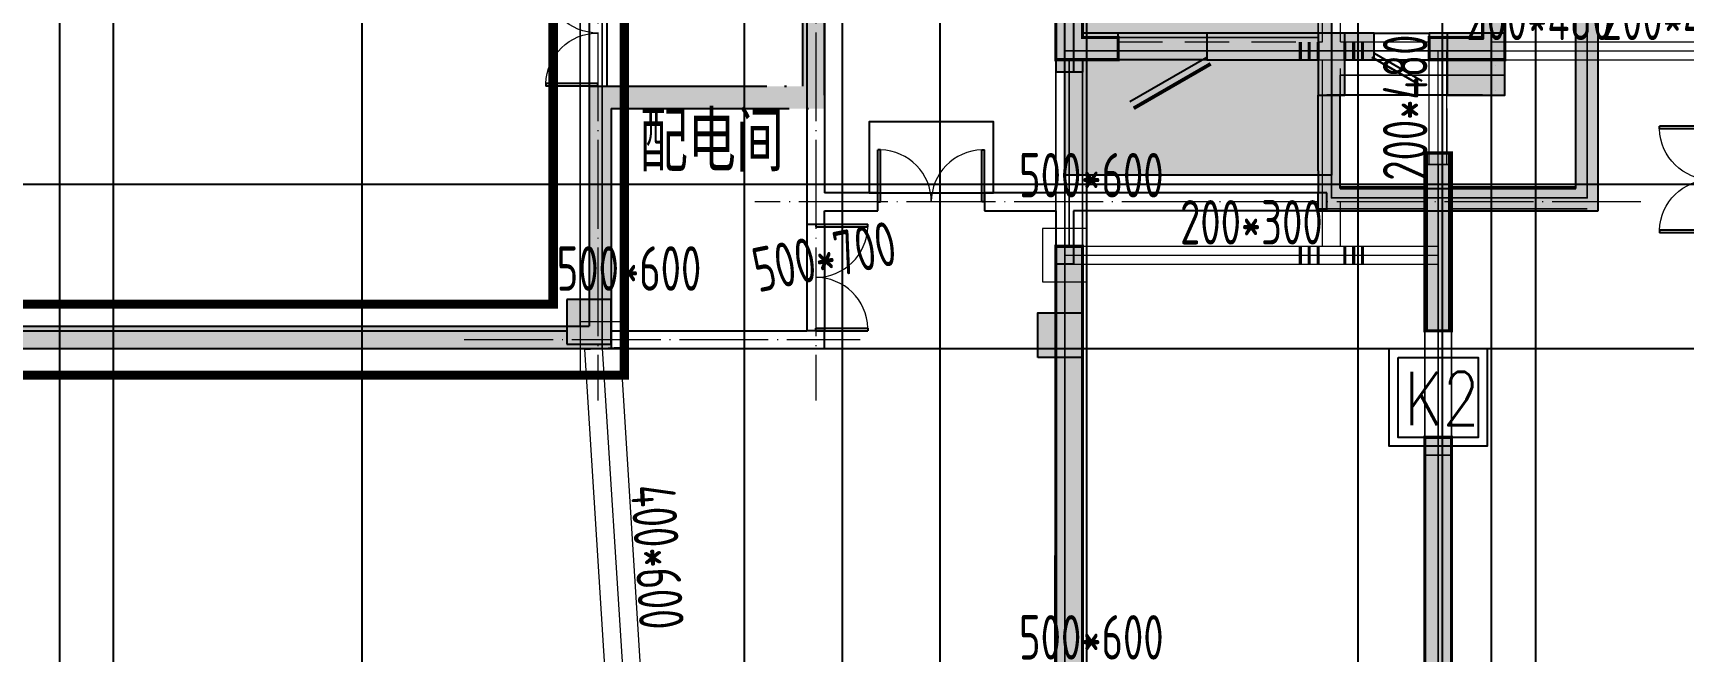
# Model space of a CAD drawing. Extents: x 369444 to 684549, y -549309 to 575337.
# Drawn here: x 474271 to 492840, y 386742 to 393707 of the extents above; entities that cross this region are included whole.
import ezdxf

# ---------------------------------------------------------------- set-up
doc = ezdxf.new("R2010")
doc.units = 0
doc.header["$LTSCALE"] = 1000
doc.header["$MEASUREMENT"] = 0
for name, pattern in [('DASH', [0.35, 0.25, -0.1]), ('DASHED', [0.75, 0.5, -0.25]), ('DOTE', [2.42, 2, -0.2, 0.02, -0.2])]:
    doc.linetypes.add(name, pattern=pattern)
for name, color, linetype, lineweight, true_color in [('-1-0-1', 7, 'Continuous', 0, 0xc0c0c0), ('-1-1-2', 7, 'Continuous', 0, 0xc0c0c0), ('-2-0-1', 1, 'Continuous', 0, 0xff0000), ('-2-1-2', 9, 'Continuous', 0, 0x808080), ('1-6-1', 7, 'Continuous', 0, 0x55ff55), ('1-6-2', 7, 'Continuous', 0, 0x55ff55), ('11-6-1', 2, 'Continuous', 0, 0xffff00), ('11-6-2', 2, 'Continuous', 0, 0xffff00), ('11-6-5', 2, 'Continuous', 0, 0xffff00), ('12-6-1', 4, 'Continuous', 0, 0x00ffff), ('12-6-2', 4, 'Continuous', 0, 0x00ffff), ('12-6-5', 4, 'Continuous', 0, 0x00ffff), ('21-0-1', 7, 'Continuous', 0, 0xb4dfff), ('21-0-2', 7, 'Continuous', 0, 0xb4dfff)]:
    doc.layers.add(name, color=color, linetype=linetype, lineweight=lineweight, true_color=true_color)
for name, color, linetype in [('A-WALL-HATCH', 8, 'Continuous'), ('BEAM_CON', 4, 'Continuous'), ('BEAM_SE', 144, 'DASHED'), ('COLUMN', 9, 'Continuous'), ('DOTE', 1, 'Continuous'), ('PUB_HATCH', 8, 'Continuous'), ('WALL', 9, 'Continuous'), ('WINDOW', 4, 'Continuous'), ('作业图', 7, 'Continuous'), ('填充', 8, 'Continuous'), ('砼墙', 151, 'Continuous'), ('车库集水坑', 60, 'Continuous'), ('防火分区线', 7, 'Continuous')]:
    doc.layers.add(name, color=color, linetype=linetype)
for name, color, linetype, lineweight in [('DOTE2', 122, 'DOTE', 9), ('S_ConcWall', 3, 'Continuous', 35), ('TEXT', 7, 'Continuous', 13), ('次梁箍筋', 1, 'Continuous', 40)]:
    doc.layers.add(name, color=color, linetype=linetype, lineweight=lineweight)
doc.styles.add('_HZTXT', font='txt.shx', dxfattribs={"width": 0.8, "bigfont": 'HZTXT.shx'})
doc.styles.add('yjkcad', font='yjkeng.shx', dxfattribs={"width": 0.7, "height": 250, "bigfont": 'yjkchn.shx'})

# ---------------------------------------------------------------- blocks, each defined once
blk = doc.blocks.new('$DorLib2D$00000002')
for p, q in [((-0.5, 0), (-0.5, 0.4875)), ((-0.475, 0.4875), (-0.5, 0.4875)), ((-0.475, 0), (-0.475, 0.4875)), ((0.475, 0), (0.475, 0.4875)), ((0.475, 0.4875), (0.5, 0.4875)), ((0.5, 0), (0.5, 0.4875)), ((-0.5, 0), (-0.475, 0)), ((0.5, 0), (0.475, 0))]:
    blk.add_line(p, q)
at = {"lineweight": 13}
for centre, start, end in [((-0.4875, 0), 0, 88.53072), ((0.4875, 0), 91.46928, 180)]:
    blk.add_arc(centre, 0.4875, start, end, dxfattribs=at)
blk = doc.blocks.new('nihao23fdf')
at = {"layer": '砼墙'}
h = blk.add_hatch(color=0, dxfattribs=at)
h.dxf.hatch_style = 1
h.paths.add_polyline_path([(-17550, -6200), (-17550, -5950), (-17950, -5950), (-17950, -2850), (-17550, -2850), (-17550, -2600), (-18250, -2600), (-18250, -6000), (-18250, -6200), (-18050, -6200)])
h.paths.add_polyline_path([(-17950, -8300), (-18250, -8300), (-18250, -13650), (-17400, -13650), (-17400, -13400), (-17950, -13400)])
h.paths.add_polyline_path([(-14075, -9250), (-13825, -9250), (-13825, -7250), (-14075, -7250)])
h.paths.add_polyline_path([(-13800, -10450), (-14100, -10450), (-14100, -13400), (-14700, -13400), (-14700, -13650), (-14049, -13650), (-13249, -13650), (-13249, -13400), (-13800, -13400)])
h.paths.add_polyline_path([(-15250, -2600), (-15750, -2600), (-15750, -2850), (-15300, -2850), (-15300, -4400), (-15050, -4400), (-15050, -2850), (-14900, -2850), (-14900, -2600)])
h.paths.add_polyline_path([(-13450, -2850), (-13450, -5950), (-14050, -5950), (-14050, -6200), (-13200, -6200), (-13200, -2850), (-12801, -2850), (-12801, -2600), (-13250, -2600), (-14000, -2600), (-14000, -2850)])
h.paths.add_polyline_path([(-10400, -2600), (-11001, -2600), (-11001, -2850), (-10425, -2850), (-10425, -4650), (-10175, -4650), (-10175, -2850), (-9800, -2850), (-9800, -2600)])
h.paths.add_polyline_path([(-8300, -2600), (-8300, 0), (0, 0), (0, -2600), (-600, -2600), (-600, -2800), (0, -2800), (0, -2850), (0, -4700), (250, -4700), (250, -2850), (900, -2850), (900, -2600), (250, -2600), (250, 250), (-8550, 250), (-8550, -2600), (-8600, -2600), (-8600, -2800), (-8600, -2850), (-7950, -2850), (-7950, -4500), (-7700, -4500), (-7700, -2600)])
h.paths.add_polyline_path([(2725, -2850), (3300, -2850), (3300, -2600), (2701, -2600), (2100, -2600), (2100, -2850), (2475, -2850), (2475, -4650), (2725, -4650)])
h.paths.add_polyline_path([(5500, -2850), (5500, -6200), (6350, -6200), (6350, -5950), (5750, -5950), (5750, -2850), (6300, -2850), (6300, -2600), (5550, -2600), (5100, -2600), (5100, -2850)])
h.paths.add_polyline_path([(7551, -2600), (7200, -2600), (7200, -2850), (7350, -2850), (7350, -4400), (7600, -4400), (7600, -2850), (8050, -2850), (8050, -2600)])
h.paths.add_polyline_path([(10250, -2850), (10250, -5950), (9850, -5950), (9850, -6200), (10350, -6200), (10550, -6200), (10550, -6000), (10550, -2600), (9850, -2600), (9850, -2850)])
h.paths.add_polyline_path([(10550, -8300), (10250, -8300), (10250, -13400), (9700, -13400), (9700, -13650), (10550, -13650)])
h.paths.add_polyline_path([(6100, -13400), (5550, -13400), (5550, -13650), (6350, -13650), (7000, -13650), (7000, -13400), (6400, -13400), (6400, -10450), (6100, -10450)])
h.paths.add_polyline_path([(6125, -9250), (6375, -9250), (6375, -7250), (6125, -7250)])
h.paths.add_polyline_path([(-450, -14650), (-450, -13650), (150, -13650), (150, -13400), (-450, -13400), (-450, -10210), (-700, -10210), (-700, -14250), (-950, -14250), (-950, -14650)])
h.paths.add_polyline_path([(250, -9210), (250, -6200), (800, -6200), (800, -5950), (0, -5950), (0, -6000), (0, -6200), (0, -8900), (-450, -8900), (-900, -8900), (-900, -9210), (-700, -9210), (-700, -9310), (-450, -9310), (-450, -9210)])
h.paths.add_polyline_path([(-7250, -9210), (-7250, -9310), (-7000, -9310), (-7000, -9210), (-6800, -9210), (-6800, -8900), (-7250, -8900), (-7700, -8900), (-7700, -6200), (-7700, -6000), (-7700, -5950), (-8500, -5950), (-8500, -6200), (-7950, -6200), (-7950, -9210)])
h.paths.add_polyline_path([(-7250, -13400), (-7850, -13400), (-7850, -13650), (-7250, -13650), (-7250, -14650), (-6750, -14650), (-6750, -14250), (-7000, -14250), (-7000, -10209), (-7250, -10209)])
at = {"layer": '砼墙', "color": 0, "lineweight": 35, "ltscale": 1}
for points in [[(-17950, -5950), (-17950, -2850), (-17550, -2850), (-17550, -2600), (-18250, -2600), (-18250, -6000), (-18250, -6200), (-18050, -6200), (-17550, -6200), (-17550, -5950)], [(-13200, -2850), (-13200, -6200), (-14050, -6200), (-14050, -5950), (-13450, -5950), (-13450, -2850), (-14000, -2850), (-14000, -2600), (-13250, -2600), (-12801, -2600), (-12801, -2850)], [(-14075, -7250), (-13825, -7250), (-13825, -9250), (-14075, -9250)], [(-17950, -13400), (-17950, -8300), (-18250, -8300), (-18250, -13650), (-17400, -13650), (-17400, -13400)], [(-13800, -10450), (-13800, -13400), (-13249, -13400), (-13249, -13650), (-14049, -13650), (-14700, -13650), (-14700, -13400), (-14100, -13400), (-14100, -10450)]]:
    blk.add_lwpolyline(points, close=True, dxfattribs=at)
blk = doc.blocks.new('column500')
h = blk.add_hatch(color=0)
h.dxf.hatch_style = 1
h.paths.add_polyline_path([(-216381, -381440), (-215881, -381440), (-215881, -380940), (-216381, -380940)])
at = {"color": 0}
blk.add_lwpolyline([(-216381, -381440), (-215881, -381440), (-215881, -380940), (-216381, -380940)], close=True, dxfattribs=at)
blk = doc.blocks.new('_FZH')
blk.add_lwpolyline([(-0.5, -0.5), (0.5, -0.5), (0.5, 0.5), (-0.5, 0.5)], close=True)
at = {"layer": 'PUB_HATCH'}
blk.add_solid([(-0.5, -0.5), (0.5, -0.5), (-0.5, 0.5), (0.5, 0.5)], dxfattribs=at)
blk = doc.blocks.new('$DorLib2D$00000192')
at = {"color": 0}
blk.add_line((-0.5, 0.125), (0.366, 0.625), dxfattribs=at)
at = {"color": 0, "const_width": 0.0417}
blk.add_lwpolyline([(-0.542, 0.197), (0.324, 0.697)], dxfattribs=at)
blk = doc.blocks.new('A$C344F088D')
at = {"layer": 'BEAM_CON', "color": 0, "lineweight": 18, "ltscale": 1}
for p, q in [((-10050, -3200), (-10050, -1600)), ((-10050, -3200), (-9050, -3200)), ((-13250, -5500), (-13250, -3400)), ((-12950, -5500), (-12950, -3400)), ((-12550, -3400), (-10100, -3400)), ((-10250, -5500), (-10250, -3400)), ((-13050, -5500), (-10250, -5500))]:
    blk.add_line(p, q, dxfattribs=at)
at = {"layer": 'BEAM_SE', "color": 0, "lineweight": 18, "ltscale": 1}
for p, q in [((-10250, -3200), (-10250, -1600)), ((-12550, -3200), (-10250, -3200)), ((-8250, -3200), (-3500, -3200)), ((-10225, -3400), (-9050, -3400)), ((-10050, -5500), (-10050, -3400)), ((-9050, -4450), (-9050, -3400)), ((-8850, -4450), (-8851, -3400)), ((-8250, -3400), (-3500, -3400)), ((-10100, -5500), (-9050, -5500)), ((-13050, -5700), (-10150, -5700)), ((-10150, -5700), (-9050, -5700)), ((-9100, -7650), (-9100, -6450)), ((-8800, -7650), (-8800, -6450))]:
    blk.add_line(p, q, dxfattribs=at)
at = {"layer": 'S_ConcWall', "color": 0, "lineweight": 35, "ltscale": 1, "const_width": 35}
for points in [[(-12550, -3150), (-12950, -3150), (-12950, -50), (-12551, -50), (-12551, 200), (-13250, 200), (-13250, -3200), (-13250, -3400), (-13050, -3400), (-12550, -3400)], [(-7801, -50), (-8200, -50), (-8200, -3400), (-9050, -3400), (-9050, -3150), (-8450, -3150), (-8450, -50), (-9001, -50), (-9001, 200), (-8250, 200), (-7801, 200)], [(-9100, -6450), (-9100, -4450), (-8800, -4450), (-8800, -6450)], [(-12401, -10600), (-12951, -10600), (-12950, -5500), (-13250, -5500), (-13252, -10850), (-12400, -10850)], [(-9100, -7650), (-8800, -7650), (-8800, -10600), (-8251, -10600), (-8250, -10850), (-9050, -10850), (-9700, -10850), (-9701, -10600), (-9100, -10600)]]:
    blk.add_lwpolyline(points, close=True, dxfattribs=at)
at = {"layer": '次梁箍筋', "color": 0, "linetype": 'Continuous', "const_width": 35}
for points in [[(-10500, -3200), (-10500, -3400)], [(-10400, -3200), (-10400, -3400)], [(-10300, -3200), (-10300, -3400)], [(-10000, -3200), (-10000, -3400)], [(-9900, -3200), (-9900, -3400)], [(-9800, -3200), (-9800, -3400)], [(-10500, -5500), (-10500, -5700)], [(-10400, -5500), (-10400, -5700)], [(-10300, -5500), (-10300, -5700)], [(-10000, -5500), (-10000, -5700)], [(-9900, -5500), (-9900, -5700)], [(-9800, -5500), (-9800, -5700)]]:
    blk.add_lwpolyline(points, dxfattribs=at)

msp = doc.modelspace()

# ---------------------------------------------------------------- hatches: boundary and pattern name
at = {"layer": 'A-WALL-HATCH'}
for points in [[(489024.5, 393007), (489024.5, 393707), (488724.5, 393707), (488724.5, 393007)], [(490824.6, 393007), (490824.6, 393707), (490174.6, 393707), (490174.6, 393007)], [(480774.6, 390206.8), (480774.6, 390706.8), (480274.6, 390706.8), (480274.6, 390206.8)]]:
    msp.add_hatch(color=256, dxfattribs=at).paths.add_polyline_path(points)
at = {"layer": 'PUB_HATCH'}
for points in [[(485974.6, 398823.6), (485774.6, 398807), (485774.6, 393407), (486014.6, 393527), (486074.6, 393707), (486074.6, 398707)], [(491624.6, 391957), (491874.6, 391707), (491874.6, 395507), (491624.6, 395757)], [(483044.5, 395607), (482924.5, 395557), (482924.5, 393107), (483174.5, 392857), (483174.5, 395557)], [(490574.6, 393707), (490824.6, 393707), (490824.6, 395232.1), (490657.9, 395232.1), (490574.6, 395107.1)], [(486074.6, 393407), (486474.6, 393407), (486474.6, 393707), (486074.6, 393707), (486014.6, 393527)], [(488724.5, 393707), (487474.6, 393707), (487474.6, 393407), (488724.5, 393407)], [(489024.5, 393707), (489024.5, 393407), (489354.6, 393407), (489354.6, 393707)], [(490174.6, 393407), (490174.6, 393707), (489974.6, 393707), (489974.6, 393407)], [(486014.6, 393527), (485774.6, 393407), (485774.6, 393267), (486074.6, 393267), (486074.6, 393407)], [(480774.6, 392857), (480524.6, 393107), (480524.6, 390406.8), (480774.6, 390156.8)], [(488974.5, 393007), (488724.5, 393007), (488724.5, 392157.1), (488774.5, 392032.1), (488974.5, 392032.1)], [(488724.6, 391907.1), (488724.5, 391907.1), (488774.5, 392032.1), (488724.5, 392157.1), (488724.6, 392157.1)], [(488724.5, 391707), (488974.5, 391957), (488974.5, 392032.1), (488774.5, 392032.1), (488724.5, 391907.1)], [(488974.5, 391957), (488724.5, 391707), (491874.6, 391707), (491624.6, 391957)], [(464824.6, 390406.9), (465074.6, 390156.9), (480774.6, 390156.8), (480524.6, 390406.8)]]:
    msp.add_hatch(color=256, dxfattribs=at).paths.add_polyline_path(points)
at = {"layer": 'PUB_HATCH', "linetype": 'DOTE'}
msp.add_hatch(color=256, dxfattribs=at).paths.add_polyline_path([(480524.6, 393107), (480774.6, 392857), (483174.5, 392857), (482924.5, 393107)])
at = {"layer": 'WINDOW'}
h = msp.add_hatch(dxfattribs=at)
h.set_pattern_fill('DOTS', color=3, scale=150, angle=135, style=0)
h.set_pattern_definition([(135, (-38490348339.55, -3905094473.4), (-252.569703405, -84.189901135), [0, -238.125])])
h.paths.add_polyline_path([(485074.5, 391907), (485074.5, 392707), (483674.5, 392707), (483674.5, 391907)])
at = {"layer": '填充'}
h = msp.add_hatch(dxfattribs=at)
h.set_pattern_fill('DOTS', color=256, scale=100)
h.set_pattern_definition([(0, (439806.72, 608323.87), (79.375, 158.75), [0, -158.75])])
h.paths.add_polyline_path([(488874.5, 395107), (490674.5, 395107), (490674.5, 396907), (488874.5, 396907)])
h.paths.add_polyline_path([(488874.5, 396907), (485874.5, 396907), (485874.5, 392107), (488874.5, 392107)])
h.paths.add_polyline_path([(509674.5, 394707), (511524.7, 394707), (511524.7, 396907), (509674.5, 396907)])

# ---------------------------------------------------------------- linework, layer by layer
at = {"layer": '-1-0-1', "color": 0}
for p in [(485874.3, 393506.9, -3600), (486474.3, 393506.9, -3600), (488874.3, 393506.9, -3600), (490074.3, 393506.9, -3600), (490674.3, 393506.9, -3600), (491749.2, 393506.9, -3600), (490074.3, 392227.8, -3600), (488874.3, 391852.9, -3600), (490074.3, 391852.9, -3600), (491749.2, 391852.9, -3600), (485874.3, 391206.9, -3600), (490074.3, 391206.9, -3600), (480674.3, 390157.1, -3600)]:
    msp.add_point(p, dxfattribs=at)
at = {"layer": '-1-1-2', "color": 0}
for p, q in [((485874.3, 393506.9, -3600), (485874.3, 393506.9)), ((486474.3, 393506.9, -3600), (486474.3, 393506.9)), ((488874.3, 393506.9, -3600), (488874.3, 393506.9)), ((490074.3, 393506.9, -3600), (490074.3, 393506.9)), ((490674.3, 393506.9, -3600), (490674.3, 393506.9)), ((491749.2, 393506.9, -3600), (491749.2, 393506.9)), ((490074.3, 392227.8, -3600), (490074.3, 392227.8)), ((488874.3, 391852.9, -3600), (488874.3, 391852.9)), ((490074.3, 391852.9, -3600), (490074.3, 391852.9)), ((491749.2, 391852.9, -3600), (491749.2, 391852.9)), ((485874.3, 391206.9, -3600), (485874.3, 391206.9)), ((490074.3, 391206.9, -3600), (490074.3, 391206.9)), ((480674.3, 390157.1, -3600), (480674.3, 390157.1))]:
    msp.add_line(p, q, dxfattribs=at)
at = {"layer": '-2-0-1', "color": 0}
for p, q in [((491749.2, 393506.9, -3600), (491749.2, 395632.2, -3600)), ((480674.3, 390157.1, -3600), (480674.3, 395507, -3600)), ((485874.3, 393506.9, -3600), (485874.3, 395507, -3600)), ((488874.3, 393506.9, -3600), (488874.3, 395331.7, -3600)), ((490674.3, 393506.9, -3600), (490674.3, 395332.1, -3600)), ((485874.3, 393506.9, -3600), (486474.3, 393506.9, -3600)), ((485874.3, 391206.9, -3600), (485874.3, 393506.9, -3600)), ((486474.3, 393506.9, -3600), (488874.3, 393506.9, -3600)), ((488874.3, 391852.9, -3600), (488874.3, 393506.9, -3600)), ((488874.3, 393506.9, -3600), (490074.3, 393506.9, -3600)), ((490074.3, 392227.8, -3600), (490074.3, 393506.9, -3600)), ((490074.3, 393506.9, -3600), (490674.3, 393506.9, -3600)), ((490674.3, 393506.9, -3600), (491749.2, 393506.9, -3600)), ((491749.2, 391852.9, -3600), (491749.2, 393506.9, -3600)), ((491749.2, 393506.9, -3600), (493724.3, 393506.9, -3600)), ((490074.3, 391852.9, -3600), (490074.3, 392227.8, -3600)), ((488874.3, 391852.9, -3600), (490074.3, 391852.9, -3600)), ((490074.3, 391852.9, -3600), (491749.2, 391852.9, -3600)), ((490074.3, 391206.9, -3600), (490074.3, 391852.9, -3600)), ((485874.3, 391206.9, -3600), (490074.3, 391206.9, -3600)), ((485874.3, 386006.9, -3600), (485874.3, 391206.9, -3600)), ((490074.8, 386006.9, -3600), (490074.3, 391206.9, -3600)), ((473174.3, 390157.1, -3600), (480674.3, 390157.1, -3600)), ((480674.3, 390157.1, -3600), (480974.3, 385407.1, -3600))]:
    msp.add_line(p, q, dxfattribs=at)
at = {"layer": '-2-1-2', "color": 0}
for p, q in [((491749.2, 393506.9), (491749.2, 395632.2)), ((480674.3, 390157.1), (480674.3, 395507)), ((485874.3, 393506.9), (485874.3, 395507)), ((488874.3, 393506.9), (488874.3, 395331.7)), ((490674.3, 393506.9), (490674.3, 395332.1)), ((485874.3, 393506.9), (486474.3, 393506.9)), ((485874.3, 391206.9), (485874.3, 393506.9)), ((486474.3, 393506.9), (488874.3, 393506.9)), ((488874.3, 391852.9), (488874.3, 393506.9)), ((488874.3, 393506.9), (490074.3, 393506.9)), ((490074.3, 392227.8), (490074.3, 393506.9)), ((490074.3, 393506.9), (490674.3, 393506.9)), ((490674.3, 393506.9), (491749.2, 393506.9)), ((491749.2, 391852.9), (491749.2, 393506.9)), ((491749.2, 393506.9), (493724.3, 393506.9)), ((490074.3, 391852.9), (490074.3, 392227.8)), ((488874.3, 391852.9), (490074.3, 391852.9)), ((490074.3, 391852.9), (491749.2, 391852.9)), ((490074.3, 391206.9), (490074.3, 391852.9)), ((485874.3, 391206.9), (490074.3, 391206.9)), ((485874.3, 386006.9), (485874.3, 391206.9)), ((490074.8, 386006.9), (490074.3, 391206.9)), ((473174.3, 390157.1), (480674.3, 390157.1)), ((480674.3, 390157.1), (480974.3, 385407.1))]:
    msp.add_line(p, q, dxfattribs=at)
at = {"layer": '1-6-1', "color": 0}
for p, q in [((480424.3, 395757, -3600), (480424.3, 390407.1, -3600)), ((480424.3, 390407.1), (480424.3, 395757)), ((491624.2, 395757.2, -3600), (491624.2, 393506.9, -3600)), ((491624.2, 393506.9), (491624.2, 395757.2)), ((480674.3, 395507), (480674.3, 390157.1)), ((480674.3, 390157.1, -3600), (480674.3, 395507, -3600)), ((485774.3, 395507, -3600), (485774.3, 393506.9, -3600)), ((485774.3, 393506.9), (485774.3, 395507)), ((486074.3, 395507), (486074.3, 393656.9)), ((486074.3, 393656.9, -3600), (486074.3, 395507, -3600)), ((488724.3, 395331.7, -3600), (488724.3, 393656.9, -3600)), ((488724.3, 393656.9), (488724.3, 395331.7)), ((490824.3, 395332.1), (490824.3, 393231.9)), ((490824.3, 393231.9, -3600), (490824.3, 395332.1, -3600)), ((491874.2, 395507.2), (491874.2, 393506.9)), ((491874.2, 393506.9, -3600), (491874.2, 395507.2, -3600)), ((486074.3, 393656.9, -3600), (486074.3, 393656.9)), ((486474.3, 393656.9, -3600), (486074.3, 393656.9, -3600)), ((486074.3, 393656.9), (486474.3, 393656.9)), ((486074.3, 393656.9), (486074.3, 393656.9, -3600)), ((486474.3, 393656.9), (486474.3, 393656.9, -3600)), ((486474.3, 393656.9, -3600), (486474.3, 393656.9)), ((488724.3, 393656.9, -3600), (486474.3, 393656.9, -3600)), ((486474.3, 393656.9), (488724.3, 393656.9)), ((488724.3, 393656.9, -3600), (488724.3, 393656.9)), ((488724.3, 393656.9), (488724.3, 393656.9, -3600)), ((485774.3, 393506.9, -3600), (485774.3, 393506.9)), ((485774.3, 393506.9, -3600), (485774.3, 393406.9, -3600)), ((485774.3, 393506.9), (485774.3, 393506.9, -3600)), ((485774.3, 391206.9), (485774.3, 393506.9)), ((491624.2, 393506.9, -3600), (491624.2, 391977.9, -3600)), ((491624.2, 393506.9), (491624.2, 393506.9, -3600)), ((491624.2, 391977.9), (491624.2, 393506.9)), ((491624.2, 393506.9, -3600), (491624.2, 393506.9)), ((491874.2, 393506.9), (491874.2, 391977.9)), ((491874.2, 393506.9, -3600), (491874.2, 393506.9)), ((491874.2, 391977.9, -3600), (491874.2, 393506.9, -3600)), ((491874.2, 393506.9), (491874.2, 393506.9, -3600)), ((485774.3, 393406.9, -1500), (485774.3, 391306.9, -1500)), ((485774.3, 393406.9, -3600), (485774.3, 393406.9, -1500)), ((486074.3, 393406.9), (486074.3, 393406.9, -3600)), ((486474.3, 393406.9), (486074.3, 393406.9)), ((486074.3, 393406.9, -3600), (486474.3, 393406.9, -3600)), ((486074.3, 393406.9), (486074.3, 391206.9)), ((486074.3, 393406.9, -1500), (486074.3, 393406.9)), ((486074.3, 391306.9, -1500), (486074.3, 393406.9, -1500)), ((486474.3, 393406.9, -3600), (486474.3, 393406.9)), ((486474.3, 393406.9), (486474.3, 393406.9, -3600)), ((488724.3, 393406.9), (486474.3, 393406.9)), ((486474.3, 393406.9, -3600), (488724.3, 393406.9, -3600)), ((488724.3, 393406.9, -3600), (488724.3, 391727.9, -3600)), ((488724.3, 393406.9), (488724.3, 393406.9, -3600)), ((488724.3, 391727.9), (488724.3, 393406.9)), ((488724.3, 393406.9, -3600), (488724.3, 393406.9)), ((488974.3, 393231.9), (488974.3, 393231.9, -3600)), ((490074.3, 393231.9), (488974.3, 393231.9)), ((488974.3, 393231.9, -3600), (490074.3, 393231.9, -3600)), ((488974.3, 393231.9), (488974.3, 391977.9)), ((488974.3, 393231.9, -3600), (488974.3, 393231.9)), ((488974.3, 391977.9, -3600), (488974.3, 393231.9, -3600)), ((490074.3, 393231.9, -3600), (490074.3, 393231.9)), ((490074.3, 393231.9), (490074.3, 393231.9, -3600)), ((490824.3, 393231.9), (490074.3, 393231.9)), ((490074.3, 393231.9, -3600), (490824.3, 393231.9, -3600)), ((490824.3, 393231.9), (490824.3, 393231.9, -3600)), ((490824.3, 393231.9, -3600), (490824.3, 393231.9)), ((489924.3, 392227.8, -3600), (489924.3, 391977.9, -3600)), ((489924.3, 392227.8), (489924.3, 392227.8, -3600)), ((489924.3, 391977.9), (489924.3, 392227.8)), ((489924.3, 392227.8, -3600), (489924.3, 392227.8)), ((490224.3, 392227.8, -3600), (489924.3, 392227.8, -3600)), ((489924.3, 392227.8), (490224.3, 392227.8)), ((490224.3, 392227.8), (490224.3, 391977.9)), ((490224.3, 392227.8, -3600), (490224.3, 392227.8)), ((490224.3, 391977.9, -3600), (490224.3, 392227.8, -3600)), ((490224.3, 392227.8), (490224.3, 392227.8, -3600)), ((488974.3, 391977.9), (488974.3, 391977.9, -3600)), ((488974.3, 391977.9, -3600), (488974.3, 391977.9)), ((489924.3, 391977.9, -3600), (488974.3, 391977.9, -3600)), ((488974.3, 391977.9), (489924.3, 391977.9)), ((489924.3, 391977.9), (489924.3, 391977.9, -3600)), ((489924.3, 391977.9, -3600), (489924.3, 391977.9)), ((490224.3, 391977.9, -3600), (490224.3, 391977.9)), ((491624.2, 391977.9, -3600), (490224.3, 391977.9, -3600)), ((490224.3, 391977.9), (491624.2, 391977.9)), ((490224.3, 391977.9), (490224.3, 391977.9, -3600)), ((491624.2, 391977.9), (491624.2, 391977.9, -3600)), ((491624.2, 391977.9, -3600), (491624.2, 391977.9)), ((491874.2, 391977.9), (491874.2, 391977.9, -3600)), ((488724.3, 391727.9, -3600), (488724.3, 391727.9)), ((488724.3, 391727.9), (488724.3, 391727.9, -3600)), ((489924.3, 391727.9), (488724.3, 391727.9)), ((488724.3, 391727.9, -3600), (489924.3, 391727.9, -3600)), ((489924.3, 391727.9, -3600), (489924.3, 391727.9)), ((489924.3, 391727.9, -3600), (489924.3, 391206.9, -3600)), ((489924.3, 391727.9), (489924.3, 391727.9, -3600)), ((489924.3, 391206.9), (489924.3, 391727.9)), ((490224.3, 391727.9), (490224.3, 391727.9, -3600)), ((491749.2, 391727.9), (490224.3, 391727.9)), ((490224.3, 391727.9, -3600), (491749.2, 391727.9, -3600)), ((490224.3, 391727.9), (490224.3, 391206.9)), ((490224.3, 391727.9, -3600), (490224.3, 391727.9)), ((490224.3, 391206.9, -3600), (490224.3, 391727.9, -3600)), ((491749.2, 391727.9, -3600), (491749.2, 391727.9)), ((485774.3, 391306.9, -3600), (485774.3, 391206.9, -3600)), ((485774.3, 391306.9, -1500), (485774.3, 391306.9, -3600)), ((486074.3, 391206.9, -3600), (486074.3, 391306.9, -3600)), ((486074.3, 391306.9, -3600), (486074.3, 391306.9, -1500)), ((485774.3, 391206.9, -3600), (485774.3, 391206.9)), ((485774.3, 391206.9, -3600), (485774.3, 385906.9, -3600)), ((485774.3, 391206.9), (485774.3, 391206.9, -3600)), ((485774.3, 385906.9), (485774.3, 391206.9)), ((486074.3, 391206.9), (486074.3, 391206.9, -3600)), ((486074.3, 391206.9), (486074.3, 386156.9)), ((486074.3, 391206.9, -3600), (486074.3, 391206.9)), ((486074.3, 386156.9, -3600), (486074.3, 391206.9, -3600)), ((489924.3, 391206.9, -3600), (489924.3, 391206.9)), ((489924.3, 391206.9, -3600), (489924.4, 390156.9, -3600)), ((489924.3, 391206.9), (489924.3, 391206.9, -3600)), ((489924.8, 386156.9), (489924.3, 391206.9)), ((490224.3, 391206.9), (490224.3, 391206.9, -3600)), ((490224.3, 391206.9), (490224.8, 386156.9)), ((490224.3, 391206.9, -3600), (490224.3, 391206.9)), ((490224.4, 390157, -3600), (490224.3, 391206.9, -3600)), ((480424.3, 390407.1, -3600), (473174.3, 390407.1, -3600)), ((473174.3, 390407.1), (480424.3, 390407.1)), ((480424.3, 390407.1, -3600), (480424.3, 390407.1)), ((480424.3, 390407.1), (480424.3, 390407.1, -3600)), ((480674.3, 390157.1), (473174.3, 390157.1)), ((473174.3, 390157.1, -3600), (480674.3, 390157.1, -3600)), ((480674.3, 390157.1), (480674.3, 390157.1, -3600)), ((480674.3, 390157.1, -3600), (480674.3, 390157.1)), ((489924.4, 390156.9, -1500), (489924.5, 388956.9, -1500)), ((489924.4, 390156.9, -3600), (489924.4, 390156.9, -1500)), ((490224.4, 390157, -1500), (490224.4, 390157, -3600)), ((490224.5, 388957, -1500), (490224.4, 390157, -1500)), ((489924.5, 388956.9, -3600), (489924.8, 386156.9, -3600)), ((489924.5, 388956.9, -1500), (489924.5, 388956.9, -3600)), ((490224.8, 386156.9, -3600), (490224.5, 388957, -3600)), ((490224.5, 388957, -3600), (490224.5, 388957, -1500))]:
    msp.add_line(p, q, dxfattribs=at)
at = {"layer": '1-6-2', "color": 0}
for p, q in [((491749.2, 395632.2), (491749.2, 393506.9)), ((491749.2, 393506.9, -3600), (491749.2, 395632.2, -3600)), ((480674.3, 395507), (480674.3, 390157.1)), ((480674.3, 390157.1, -3600), (480674.3, 395507, -3600)), ((485874.3, 395507), (485874.3, 393506.9)), ((485874.3, 393506.9, -3600), (485874.3, 395507, -3600)), ((488874.3, 395331.7), (488874.3, 393506.9)), ((488874.3, 393506.9, -3600), (488874.3, 395331.7, -3600)), ((490674.3, 395332.1), (490674.3, 393506.9)), ((490674.3, 393506.9, -3600), (490674.3, 395332.1, -3600)), ((485874.3, 393506.9), (485874.3, 393506.9, -3600)), ((486474.3, 393506.9), (485874.3, 393506.9)), ((485874.3, 393506.9, -3600), (486474.3, 393506.9, -3600)), ((485874.3, 393506.9), (485874.3, 393506.9, -3600)), ((485874.3, 393506.9), (485874.3, 391206.9)), ((485874.3, 393506.9, -3600), (485874.3, 393506.9)), ((485874.3, 393406.9, -3600), (485874.3, 393506.9, -3600)), ((486474.3, 393506.9, -3600), (486474.3, 393506.9)), ((486474.3, 393506.9), (486474.3, 393506.9, -3600)), ((488874.3, 393506.9), (486474.3, 393506.9)), ((486474.3, 393506.9, -3600), (488874.3, 393506.9, -3600)), ((488874.3, 393506.9), (488874.3, 393506.9, -3600)), ((490074.3, 393506.9), (488874.3, 393506.9)), ((488874.3, 393506.9, -3600), (490074.3, 393506.9, -3600)), ((488874.3, 393506.9), (488874.3, 391852.9)), ((488874.3, 393506.9, -3600), (488874.3, 393506.9)), ((488874.3, 391852.9, -3600), (488874.3, 393506.9, -3600)), ((488874.3, 393506.9), (488874.3, 393506.9, -3600)), ((488874.3, 393506.9, -3600), (488874.3, 393506.9)), ((490074.3, 393506.9, -3600), (490074.3, 393506.9)), ((490074.3, 393506.9), (490074.3, 393506.9, -3600)), ((490674.3, 393506.9), (490074.3, 393506.9)), ((490074.3, 393506.9, -3600), (490674.3, 393506.9, -3600)), ((490674.3, 393506.9), (490674.3, 393506.9, -3600)), ((490674.3, 393506.9, -3600), (490674.3, 393506.9)), ((491749.2, 393506.9), (491749.2, 391852.9)), ((491749.2, 393506.9, -3600), (491749.2, 393506.9)), ((491749.2, 391852.9, -3600), (491749.2, 393506.9, -3600)), ((491749.2, 393506.9), (491749.2, 393506.9, -3600)), ((485874.3, 393406.9, -1500), (485874.3, 393406.9, -3600)), ((485874.3, 391306.9, -1500), (485874.3, 393406.9, -1500)), ((490074.3, 392227.8), (490074.3, 391852.9)), ((490074.3, 392227.8, -3600), (490074.3, 392227.8)), ((490074.3, 391852.9, -3600), (490074.3, 392227.8, -3600)), ((488874.3, 391852.9), (488874.3, 391852.9, -3600)), ((488874.3, 391852.9), (488874.3, 391852.9, -3600)), ((490074.3, 391852.9), (488874.3, 391852.9)), ((488874.3, 391852.9, -3600), (490074.3, 391852.9, -3600)), ((490074.3, 391852.9, -3600), (490074.3, 391852.9)), ((490074.3, 391852.9), (490074.3, 391852.9, -3600)), ((491749.2, 391852.9), (490074.3, 391852.9)), ((490074.3, 391852.9, -3600), (491749.2, 391852.9, -3600)), ((490074.3, 391852.9), (490074.3, 391852.9, -3600)), ((490074.3, 391852.9), (490074.3, 391206.9)), ((490074.3, 391852.9, -3600), (490074.3, 391852.9)), ((490074.3, 391206.9, -3600), (490074.3, 391852.9, -3600)), ((491749.2, 391852.9, -3600), (491749.2, 391852.9)), ((491749.2, 391852.9), (491749.2, 391852.9, -3600)), ((485874.3, 391206.9, -3600), (485874.3, 391306.9, -3600)), ((485874.3, 391306.9, -3600), (485874.3, 391306.9, -1500)), ((485874.3, 391206.9), (485874.3, 391206.9, -3600)), ((485874.3, 391206.9), (485874.3, 386006.9)), ((485874.3, 391206.9, -3600), (485874.3, 391206.9)), ((485874.3, 386006.9, -3600), (485874.3, 391206.9, -3600)), ((490074.3, 391206.9), (490074.3, 391206.9, -3600)), ((490074.3, 391206.9), (490074.8, 386006.9)), ((490074.3, 391206.9, -3600), (490074.3, 391206.9)), ((490074.4, 390156.9, -3600), (490074.3, 391206.9, -3600)), ((480674.3, 390157.1), (473174.3, 390157.1)), ((473174.3, 390157.1, -3600), (480674.3, 390157.1, -3600)), ((480674.3, 390157.1), (480674.3, 390157.1, -3600)), ((480674.3, 390157.1, -3600), (480674.3, 390157.1)), ((490074.4, 390156.9, -1500), (490074.4, 390156.9, -3600)), ((490074.5, 388956.9, -1500), (490074.4, 390156.9, -1500)), ((490074.8, 386006.9, -3600), (490074.5, 388956.9, -3600)), ((490074.5, 388956.9, -3600), (490074.5, 388956.9, -1500))]:
    msp.add_line(p, q, dxfattribs=at)
at = {"layer": '11-6-1', "color": 0}
for p, q in [((485624.3, 391506.9), (485624.3, 390906.9)), ((486124.3, 391506.9), (485624.3, 391506.9)), ((485624.3, 391506.9, -3600), (485624.3, 390906.9, -3600)), ((486124.3, 391506.9, -3600), (485624.3, 391506.9, -3600)), ((485624.3, 391506.9, -3600), (485624.3, 391506.9)), ((486124.3, 390906.9), (486124.3, 391506.9)), ((486124.3, 390906.9, -3600), (486124.3, 391506.9, -3600)), ((486124.3, 391506.9, -3600), (486124.3, 391506.9)), ((485624.3, 390906.9), (486124.3, 390906.9)), ((485624.3, 390906.9, -3600), (486124.3, 390906.9, -3600)), ((485624.3, 390906.9, -3600), (485624.3, 390906.9)), ((486124.3, 390906.9, -3600), (486124.3, 390906.9)), ((480424.3, 390457.1), (480424.3, 389857.1)), ((480924.3, 390457.1), (480424.3, 390457.1)), ((480424.3, 390457.1, -3600), (480424.3, 389857.1, -3600)), ((480924.3, 390457.1, -3600), (480424.3, 390457.1, -3600)), ((480424.3, 390457.1, -3600), (480424.3, 390457.1)), ((480924.3, 389857.1), (480924.3, 390457.1)), ((480924.3, 389857.1, -3600), (480924.3, 390457.1, -3600)), ((480924.3, 390457.1, -3600), (480924.3, 390457.1)), ((480424.3, 389857.1), (480924.3, 389857.1)), ((480424.3, 389857.1, -3600), (480924.3, 389857.1, -3600)), ((480424.3, 389857.1, -3600), (480424.3, 389857.1)), ((480924.3, 389857.1, -3600), (480924.3, 389857.1))]:
    msp.add_line(p, q, dxfattribs=at)
at = {"layer": '11-6-2', "color": 0}
for p, q in [((485874.3, 391206.9, -3600), (485874.3, 391206.9)), ((480674.3, 390157.1, -3600), (480674.3, 390157.1))]:
    msp.add_line(p, q, dxfattribs=at)
at = {"layer": '12-6-1', "color": 0}
for p, q in [((489974.3, 393506.9), (490174.3, 393506.9)), ((489974.3, 393506.9, -480), (489974.3, 393506.9)), ((490174.3, 393506.9, -480), (489974.3, 393506.9, -480)), ((489974.3, 392227.8), (489974.3, 393506.9)), ((489974.3, 392227.8, -480), (489974.3, 393506.9, -480)), ((490174.3, 393506.9), (490174.3, 393506.9, -480)), ((490174.3, 392227.8), (490174.3, 393506.9)), ((490174.3, 392227.8, -480), (490174.3, 393506.9, -480)), ((490674.3, 393606.9), (490674.3, 393406.9)), ((490674.3, 393606.9, -480), (490674.3, 393606.9)), ((490674.3, 393406.9, -480), (490674.3, 393606.9, -480)), ((490674.3, 393606.9), (491749.2, 393606.9)), ((490674.3, 393606.9, -480), (491749.2, 393606.9, -480)), ((491749.2, 393606.9), (491749.2, 393406.9)), ((491749.2, 393606.9, -480), (491749.2, 393606.9)), ((491749.2, 393406.9, -480), (491749.2, 393606.9, -480)), ((491749.2, 393606.9), (491749.2, 393406.9)), ((491749.2, 393606.9, -480), (491749.2, 393606.9)), ((491749.2, 393406.9, -480), (491749.2, 393606.9, -480)), ((491749.2, 393606.9), (493724.3, 393606.9)), ((491749.2, 393606.9, -480), (493724.3, 393606.9, -480)), ((490674.3, 393406.9), (490674.3, 393406.9, -480)), ((490674.3, 393406.9), (491749.2, 393406.9)), ((490674.3, 393406.9, -480), (491749.2, 393406.9, -480)), ((491749.2, 393406.9), (491749.2, 393406.9, -480)), ((491749.2, 393406.9), (491749.2, 393406.9, -480)), ((491749.2, 393406.9), (493724.3, 393406.9)), ((491749.2, 393406.9, -480), (493724.3, 393406.9, -480)), ((489974.3, 392227.8), (490174.3, 392227.8)), ((489974.3, 392227.8, -480), (489974.3, 392227.8)), ((490174.3, 392227.8, -480), (489974.3, 392227.8, -480)), ((490174.3, 392227.8), (490174.3, 392227.8, -480)), ((485874.3, 391306.9), (485874.3, 391106.9)), ((485874.3, 391306.9, -300), (485874.3, 391306.9)), ((485874.3, 391106.9, -300), (485874.3, 391306.9, -300)), ((485874.3, 391306.9), (490074.3, 391306.9)), ((485874.3, 391306.9, -300), (490074.3, 391306.9, -300)), ((490074.3, 391306.9), (490074.3, 391106.9)), ((490074.3, 391306.9, -300), (490074.3, 391306.9)), ((490074.3, 391106.9, -300), (490074.3, 391306.9, -300)), ((485874.3, 391106.9), (485874.3, 391106.9, -300)), ((485874.3, 391106.9), (490074.3, 391106.9)), ((485874.3, 391106.9, -300), (490074.3, 391106.9, -300)), ((490074.3, 391106.9), (490074.3, 391106.9, -300)), ((480873.9, 390169.7), (480474.7, 390144.4)), ((480474.7, 390144.4, -600), (480873.9, 390169.7, -600)), ((480474.7, 390144.4), (480474.7, 390144.4, -600)), ((480474.7, 390144.4), (480774.7, 385394.4)), ((480474.7, 390144.4, -600), (480774.7, 385394.4, -600)), ((480873.9, 390169.7, -600), (480873.9, 390169.7)), ((480873.9, 390169.7), (481173.9, 385419.7)), ((480873.9, 390169.7, -600), (481173.9, 385419.7, -600))]:
    msp.add_line(p, q, dxfattribs=at)
at = {"layer": '12-6-2', "color": 0}
for p, q in [((490074.3, 392227.8), (490074.3, 393506.9)), ((490674.3, 393506.9), (491749.2, 393506.9)), ((491749.2, 393506.9), (493724.3, 393506.9)), ((485874.3, 391206.9), (490074.3, 391206.9)), ((480674.3, 390157.1), (480974.3, 385407.1))]:
    msp.add_line(p, q, dxfattribs=at)
at = {"layer": '21-0-1', "color": 0}
for p, q in [((486074.3, 393406.9, -1500), (485774.3, 393406.9, -1500)), ((485774.3, 393406.9, -1500), (485774.3, 391306.9, -1500)), ((486074.3, 393406.9, -3600), (485774.3, 393406.9, -3600)), ((485774.3, 393406.9, -1500), (486074.3, 393406.9, -1500)), ((485774.3, 393406.9, -3600), (485774.3, 393406.9, -1500)), ((485774.3, 393406.9, -3600), (486074.3, 393406.9, -3600)), ((485774.3, 391306.9, -3600), (485774.3, 393406.9, -3600)), ((485924.3, 393406.9, -1500), (485924.3, 391306.9, -1500)), ((485924.3, 393406.9, -3600), (485924.3, 393406.9, -1500)), ((485924.3, 391306.9, -3600), (485924.3, 393406.9, -3600)), ((486074.3, 391306.9, -1500), (486074.3, 393406.9, -1500)), ((486074.3, 393406.9, -1500), (486074.3, 393406.9, -3600)), ((486074.3, 393406.9, -3600), (486074.3, 391306.9, -3600)), ((485774.3, 391306.9, -1500), (486074.3, 391306.9, -1500)), ((486074.3, 391306.9, -3600), (485774.3, 391306.9, -3600)), ((486074.3, 391306.9, -1500), (485774.3, 391306.9, -1500)), ((485774.3, 391306.9, -3600), (486074.3, 391306.9, -3600)), ((485774.3, 391306.9, -1500), (485774.3, 391306.9, -3600)), ((485924.3, 391306.9, -1500), (485924.3, 391306.9, -3600)), ((486074.3, 391306.9, -3600), (486074.3, 391306.9, -1500)), ((490224.8, 390156.9, -1500), (489924.8, 390156.9, -1500)), ((489924.8, 390156.9, -1500), (489924.8, 388956.9, -1500)), ((490224.8, 390156.9, -3600), (489924.8, 390156.9, -3600)), ((489924.8, 390156.9, -1500), (490224.8, 390156.9, -1500)), ((489924.8, 390156.9, -3600), (489924.8, 390156.9, -1500)), ((489924.8, 390156.9, -3600), (490224.8, 390156.9, -3600)), ((489924.8, 388956.9, -3600), (489924.8, 390156.9, -3600)), ((490074.8, 390156.9, -1500), (490074.8, 388956.9, -1500)), ((490074.8, 390156.9, -3600), (490074.8, 390156.9, -1500)), ((490074.8, 388956.9, -3600), (490074.8, 390156.9, -3600)), ((490224.8, 388956.9, -1500), (490224.8, 390156.9, -1500)), ((490224.8, 390156.9, -1500), (490224.8, 390156.9, -3600)), ((490224.8, 390156.9, -3600), (490224.8, 388956.9, -3600)), ((489924.8, 388956.9, -1500), (490224.8, 388956.9, -1500)), ((490224.8, 388956.9, -3600), (489924.8, 388956.9, -3600)), ((490224.8, 388956.9, -1500), (489924.8, 388956.9, -1500)), ((489924.8, 388956.9, -3600), (490224.8, 388956.9, -3600)), ((489924.8, 388956.9, -1500), (489924.8, 388956.9, -3600)), ((490074.8, 388956.9, -1500), (490074.8, 388956.9, -3600)), ((490224.8, 388956.9, -3600), (490224.8, 388956.9, -1500))]:
    msp.add_line(p, q, dxfattribs=at)
at = {"layer": '21-0-2', "color": 0}
for p, q in [((485924.3, 393406.9, -1500), (485924.3, 391306.9, -1500)), ((485924.3, 393406.9, -3600), (485924.3, 393406.9, -1500)), ((485924.3, 391306.9, -3600), (485924.3, 393406.9, -3600)), ((485924.3, 391306.9, -1500), (485924.3, 391306.9, -3600)), ((490074.8, 390156.9, -1500), (490074.8, 388956.9, -1500)), ((490074.8, 390156.9, -3600), (490074.8, 390156.9, -1500)), ((490074.8, 388956.9, -3600), (490074.8, 390156.9, -3600)), ((490074.8, 388956.9, -1500), (490074.8, 388956.9, -3600))]:
    msp.add_line(p, q, dxfattribs=at)
at = {"layer": 'COLUMN', "color": 8}
for p, q in [((489024.5, 393707), (488724.5, 393707)), ((488724.5, 393707), (488724.5, 393007)), ((489024.5, 393007), (489024.5, 393707)), ((490824.6, 393707), (490174.6, 393707)), ((490174.6, 393707), (490174.6, 393007)), ((490824.6, 393007), (490824.6, 393707)), ((488724.5, 393007), (489024.5, 393007)), ((490174.6, 393007), (490824.6, 393007)), ((480774.6, 390706.8), (480274.6, 390706.8)), ((480274.6, 390706.8), (480274.6, 390206.8)), ((480774.6, 390206.8), (480774.6, 390706.8)), ((480274.6, 390206.8), (480774.6, 390206.8))]:
    msp.add_line(p, q, dxfattribs=at)
at = {"layer": 'DOTE', "color": 8}
for p, q in [((474574.5, 59364.2), (474574.5, 476704.8)), ((475174.5, 59364.2), (475174.5, 476704.8)), ((477974.5, 261807), (477974.5, 476704.8)), ((482274.5, 59364.2), (482274.5, 476704.8)), ((483374.5, 59364.2), (483374.5, 476704.8)), ((484474.5, 261807), (484474.5, 476704.8)), ((486124.5, 261807), (486124.5, 476704.8)), ((489174.5, 59364.2), (489174.5, 476704.8)), ((490124.5, 59364.2), (490124.5, 476704.8)), ((490674.5, 59364.2), (490674.5, 476704.8)), ((491174.5, 59364.2), (491174.5, 476704.8))]:
    msp.add_line(p, q, dxfattribs=at)
at = {"layer": 'DOTE', "color": 8, "lineweight": -2}
for p, q in [((377844.4, 392007), (624570.9, 392007)), ((377844.4, 390157), (624570.9, 390157))]:
    msp.add_line(p, q, dxfattribs=at)
at = {"layer": 'DOTE2', "linetype": 'DOTE', "ltscale": 0.5}
for points in [[(480624.6, 400974), (480624.6, 389573.4)], [(492355.8, 391807), (482390.7, 391807)]]:
    msp.add_lwpolyline(points, dxfattribs=at)
at = {"layer": 'DOTE2', "linetype": 'DOTE', "ltscale": 0.5, "elevation": 96.6}
for points in [[(483074.5, 400974), (483074.5, 389573.4)], [(479121.3, 390257), (483574.5, 390257)]]:
    msp.add_lwpolyline(points, dxfattribs=at)
at = {"layer": 'WALL', "linetype": 'ByBlock'}
for p, q in [((485774.5, 399807), (485774.5, 393267)), ((485974.5, 399607), (485974.5, 393267)), ((482974.5, 398407), (482974.5, 393007)), ((483174.5, 393007), (483174.5, 398407)), ((485974.5, 393267), (485774.5, 393267)), ((482974.5, 393007), (482974.5, 391807)), ((483174.5, 393007), (483174.5, 391907)), ((482974.5, 391807), (482974.5, 391557)), ((483774.5, 391907), (483174.5, 391907)), ((483774.5, 391707), (483774.5, 391907)), ((485874.5, 391907), (484974.5, 391907)), ((484974.5, 391907), (484974.5, 391707)), ((488824, 391907), (485874.5, 391907)), ((488824, 391707), (488824, 391907)), ((483174.5, 391557), (483174.5, 391707)), ((483174.5, 391707), (483774.5, 391707)), ((484974.5, 391707), (485774.5, 391707)), ((485774.5, 391707), (485774.5, 391107)), ((488824, 391707), (485974.5, 391707)), ((485974.5, 391707), (485974.5, 391107)), ((482974.5, 391557), (483174.5, 391557)), ((485974.5, 391107), (485774.5, 391107)), ((473424.7, 390357), (480274.6, 390357)), ((480774.6, 390357), (482974.5, 390357)), ((483174.5, 390357), (482974.5, 390357)), ((483174.5, 390157), (483174.5, 390357)), ((473424.7, 390157), (480524.6, 390157)), ((480524.6, 390157), (483174.5, 390157))]:
    msp.add_line(p, q, dxfattribs=at)
at = {"layer": 'WALL'}
for p, q in [((485774.6, 398807), (485774.6, 393407)), ((486074.6, 398707), (486074.6, 393707)), ((491624.6, 391957), (491624.6, 395757)), ((482924.5, 395557), (482924.5, 393107)), ((483174.5, 395557), (483174.5, 392857)), ((491874.6, 391707), (491874.6, 395507)), ((490824.6, 393707), (490824.6, 395232.1)), ((490574.6, 393707), (490574.6, 395107.1)), ((486474.6, 393707), (486074.6, 393707)), ((486474.6, 393407), (486474.6, 393707)), ((487474.6, 393707), (487474.6, 393407)), ((488724.5, 393707), (487474.6, 393707)), ((489354.6, 393707), (489024.5, 393707)), ((489354.6, 393407), (489354.6, 393707)), ((490174.6, 393707), (489974.6, 393707)), ((489974.6, 393707), (489974.6, 393407)), ((490724.6, 393632.1, 0), (490724.6, 393632.1, 0)), ((485774.6, 393407), (485774.6, 393267)), ((486074.6, 393407), (486474.6, 393407)), ((486074.6, 393407), (486074.6, 393267)), ((487474.6, 393407), (488724.5, 393407)), ((489024.5, 393407), (489354.6, 393407)), ((489974.6, 393407), (490174.6, 393407)), ((490724.6, 393344.6, 0), (490724.6, 393344.6, 0)), ((480524.6, 393107), (480724.6, 393107)), ((480524.6, 393107), (480524.6, 390406.8)), ((486074.6, 393267), (485774.6, 393267)), ((488724.5, 392157.1), (488724.5, 393007)), ((488974.5, 392032.1), (488974.5, 393007)), ((490724.6, 393057.1, 0), (490724.6, 393057.1, 0)), ((480774.6, 392857), (480774.6, 390156.8)), ((488724.6, 392157.1), (488724.5, 392157.1)), ((488724.6, 392157.1), (488724.6, 391907.1)), ((488974.5, 391957), (488974.5, 392032.1)), ((488724.5, 391707), (488724.5, 391907.1)), ((488724.6, 391907.1), (488724.5, 391907.1)), ((488974.5, 391957), (491624.6, 391957)), ((488724.5, 391707), (491874.6, 391707)), ((464824.6, 390406.9), (480524.6, 390406.8)), ((465074.6, 390156.9), (480774.6, 390156.8))]:
    msp.add_line(p, q, dxfattribs=at)
at = {"layer": 'WALL', "linetype": 'DOTE'}
for p, q in [((480524.6, 393107), (482924.5, 393107)), ((480774.6, 392857), (483174.5, 392857))]:
    msp.add_line(p, q, dxfattribs=at)
at = {"layer": 'WINDOW'}
for p, q in [((480524.6, 394307), (480524.6, 393107)), ((480724.6, 394307), (480724.6, 393107)), ((489354.6, 393707, 0), (489974.6, 393707, 0)), ((489354.6, 393407, 0), (489974.6, 393407, 0)), ((482974.5, 391557), (482974.5, 390357)), ((483174.5, 391557), (483174.5, 390357))]:
    msp.add_line(p, q, dxfattribs=at)
at = {"layer": 'WINDOW', "color": 0}
for p, q in [((487474.6, 393707, 100), (486474.6, 393707, 100)), ((487474.6, 393407, 100), (486474.6, 393407, 100))]:
    msp.add_line(p, q, dxfattribs=at)
at = {"layer": 'WINDOW', "lineweight": -2, "ltscale": 6}
msp.add_lwpolyline([(485074.5, 391907), (485074.5, 392707), (483674.5, 392707), (483674.5, 391907), (485074.5, 391907)], dxfattribs=at)
at = {"layer": '填充'}
msp.add_lwpolyline([(485874.5, 396907), (488874.5, 396907), (488874.5, 392107), (485874.5, 392107)], close=True, dxfattribs=at)
at = {"layer": '车库集水坑', "lineweight": -2}
for points in [[(489524.7, 390157), (490624.7, 390157), (490624.7, 389057), (489524.7, 389057)], [(489624.7, 390057), (490524.7, 390057), (490524.7, 389157), (489624.7, 389157)]]:
    msp.add_lwpolyline(points, close=True, dxfattribs=at)
at = {"layer": '防火分区线', "ltscale": 6}
msp.add_line((490574.6, 393007), (488824, 393007), dxfattribs=at)
at = {"layer": '防火分区线', "color": 56, "linetype": 'DASH', "ltscale": 8, "const_width": 100}
for points in [[(464518.5, 390656.6), (480118.5, 390656.6), (480118.5, 396207.1), (482668.5, 396207), (482668.6, 396872.8), (485468.2, 396872.8), (485468.2, 399357), (488268.3, 399357), (488268.3, 397307), (489274.3, 397307), (489274.5, 395757.1), (490319.7, 395757.1), (490326, 397407.1), (490923.8, 397407.1), (490917.6, 401242.9), (494268.2, 401242.9)], [(465318.5, 389856.6), (480918.5, 389856.6), (480918.5, 395407.1), (483468.5, 395407), (483468.5, 396072.8), (486268.2, 396072.8), (486268.2, 398557), (487468.3, 398557), (487468.3, 396507), (488474.4, 396507), (488474.5, 394957.1), (491116.7, 394957.1), (491122.9, 396607.1), (491725.1, 396607.1), (491718.9, 400442.9), (495068.2, 400442.9)]]:
    msp.add_lwpolyline(points, dxfattribs=at)
at = {"layer": '防火分区线', "color": 5, "linetype": 'DASH', "ltscale": 8, "const_width": 100}
for points in [[(464524.5, 390656.6), (480124.5, 390656.6), (480124.4, 396207.1), (482674.5, 396207.2), (482674.5, 396886.8), (485474.5, 396886.8), (485474.5, 399371), (488274.6, 399371), (488274.5, 397307), (489274.3, 397307), (489274.5, 395757.1), (490319.7, 395757.1), (490326, 397407.1), (490924.5, 397407.1), (490924.5, 401257), (494274.5, 401257)], [(465324.5, 389856.6), (480924.5, 389856.6), (480924.4, 395407.1), (483474.5, 395407.2), (483474.5, 396086.8), (486274.5, 396086.8), (486274.5, 398571), (487474.5, 398571), (487474.5, 396507), (488474.4, 396507), (488474.5, 394957.1), (491116.7, 394957.1), (491122.9, 396607.1), (491724.5, 396607.1), (491724.5, 400457), (495074.5, 400457)]]:
    msp.add_lwpolyline(points, dxfattribs=at)

# ---------------------------------------------------------------- block references
at = {"layer": 'COLUMN', "color": 8, "xscale": -1, "rotation": 270}
msp.add_blockref('column500', (867014.3, 606437.9), dxfattribs=at)
at = {"layer": 'WALL', "yscale": 700, "zscale": 700}
for p, xscale in [((488874.5, 393357), 299.9999771118164), ((490499.6, 393357), 649.9472045898438)]:
    msp.add_blockref('_FZH', p, dxfattribs=dict(at, xscale=xscale))
at = {"layer": 'WINDOW'}
for name, p, xscale, yscale, zscale, rotation in [('$DorLib2D$00000002', (480624.6, 393707), -1200, 1200, 1200, 90), ('$DorLib2D$00000192', (489664.6, 393557), -620, 620, 620, 180), ('$DorLib2D$00000002', (493149.5, 392057), -1200, 1200, -1200, 90), ('$DorLib2D$00000002', (483074.5, 390957), 1200, 1200, 1200, 270)]:
    msp.add_blockref(name, p, dxfattribs=dict(at, xscale=xscale, yscale=yscale, zscale=zscale, rotation=rotation))
at = {"layer": 'WINDOW', "color": 0, "xscale": 1000, "yscale": 1000, "zscale": 1000, "rotation": 180}
msp.add_blockref('$DorLib2D$00000192', (486974.6, 393557), dxfattribs=at)
at = {"layer": 'WINDOW', "xscale": 1200, "yscale": 1200, "zscale": -1200}
msp.add_blockref('$DorLib2D$00000002', (484374.5, 391807), dxfattribs=at)
at = {"layer": '作业图', "color": 8}
msp.add_blockref('A$C344F088D', (499025, 396806.9), dxfattribs=at)
at = {"layer": '砼墙', "color": 8}
msp.add_blockref('nihao23fdf', (504024.5, 399607), dxfattribs=at)

# ---------------------------------------------------------------- texts
at = {"layer": '11-6-5', "color": 0, "char_height": 500, "attachment_point": 8, "style": 'yjkcad'}
for insert in [(486174.3, 391856.9, -3600), (480974.3, 390807.1, -3600), (486174.3, 386656.9, -3600)]:
    msp.add_mtext('500*600', dxfattribs=dict(at, insert=insert))
at = {"layer": '12-6-5', "color": 0, "char_height": 500, "attachment_point": 8, "style": 'yjkcad'}
for s, insert in [('200*480', (491211.8, 393626.9)), ('200*480', (492736.8, 393626.9)), ('200*300', (487974.3, 391326.9))]:
    msp.add_mtext(s, dxfattribs=dict(at, insert=insert))
for s, insert, rotation in [('200*480', (489954.3, 392867.4), 90), ('500*700', (483220.9, 390946.7), 11.41468), ('400*600', (481043.9, 387795.9), 273.61388)]:
    msp.add_mtext(s, dxfattribs=dict(at, insert=insert, rotation=rotation))
at = {"layer": 'TEXT', "color": 3, "style": '_HZTXT', "width": 0.8}
msp.add_text('配电间', height=675, dxfattribs=at).set_placement((481095.9, 392147.5))
at = {"layer": '车库集水坑', "lineweight": -2, "style": '_HZTXT', "width": 0.8}
msp.add_text('K2', height=600, dxfattribs=at).set_placement((489695.3, 389294.1))

doc.saveas('drawing.dxf')
